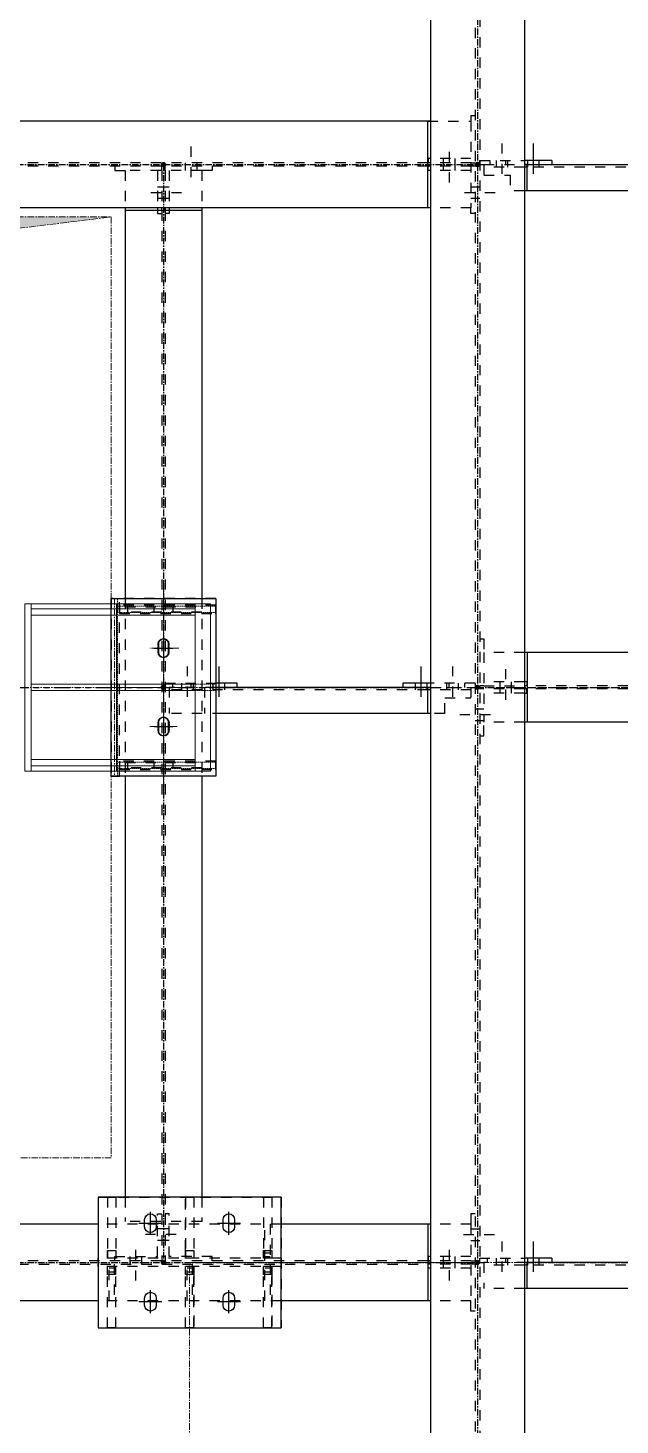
# Model space of a CAD drawing. Header units: inches. Extents: x 209270 to 234360, y -180214 to -150194.
# Drawn here: x 222753 to 223884, y -159675 to -157002 of the extents above; entities that cross this region are included whole.
import ezdxf

# ---------------------------------------------------------------- set-up
doc = ezdxf.new("R2010")
doc.units = ezdxf.units.IN
doc.header["$LTSCALE"] = 10
doc.header["$MEASUREMENT"] = 0
for name, pattern in [('CENTER', [2, 1.25, -0.25, 0.25, -0.25]), ('DXK_LINE_DOT2', [3.9198, 1.9599, -1.9599]), ('DXK_LINE_DOT5', [7.8785, 2.979, -0.9799, 0.9799, -0.9799, 0.9799, -0.9799]), ('HIDDEN', [0.375, 0.25, -0.125])]:
    doc.linetypes.add(name, pattern=pattern)
for name, color, linetype in [('_STR_0', 7, 'Continuous'), ('_STR_1', 7, 'Continuous'), ('_STR_2', 7, 'Continuous'), ('_STR_4', 7, 'Continuous')]:
    doc.layers.add(name, color=color, linetype=linetype)
for name, color, linetype, lineweight in [('CEN', 1, 'CENTER', 9), ('DIM', 42, 'Continuous', 13), ('HIDDEN', 3, 'HIDDEN', 9), ('MAIN OBJECT', 2, 'Continuous', 18), ('STR25', 30, 'Continuous', 5), ('STRUC-25HD', 3, 'HIDDEN', 5)]:
    doc.layers.add(name, color=color, linetype=linetype, lineweight=lineweight)

# ---------------------------------------------------------------- blocks, each defined once
blk = doc.blocks.new('A$C3120f6e4')
at = {"layer": 'CEN'}
for p, q in [((170, 94), (-170, 94)), ((0, -100), (0, 100)), ((-75, -26.2), (-75, 26)), ((75, -29.3), (75, 26.1)), ((-48.9, 0), (-101.1, 0)), ((101.1, 0), (48.9, 0))]:
    blk.add_line(p, q, dxfattribs=at)
at = {"layer": 'HIDDEN', "ltscale": 0.2, "elevation": 5435030.5}
for points in [[(-82, -11.1, -1), (-82, 10.9), (-68, 10.9, -1), (-68, -11.1)], [(68, 11.1, 1), (68, -10.9), (82, -10.9, 1), (82, 11.1)]]:
    blk.add_lwpolyline(points, format="xyb", close=True, dxfattribs=at)
at = {"layer": 'STR25', "ltscale": 0.2, "elevation": 5435030.5}
blk.add_lwpolyline([(-170, 100), (170, 100), (170, -100), (-170, -100)], close=True, dxfattribs=at)
at = {"layer": 'STRUC-25HD', "elevation": 5435030.5}
for points in [[(170, 88), (170, 100), (-170, 100), (-170, 88)], [(-143, -100), (-155, -100), (-155, 88), (-143, 88)], [(6, -100), (-6, -100), (-6, 88), (6, 88)], [(155, -100), (143, -100), (143, 88), (155, 88)]]:
    blk.add_lwpolyline(points, close=True, dxfattribs=at)
blk = doc.blocks.new('A$C1f4f58bd')
at = {"layer": 'CEN'}
blk.add_lwpolyline([(1100, 2200), (5000, 2200), (5000, -2700), (1100, -2700)], close=True, dxfattribs=at)
blk = doc.blocks.new('GridLine-116860372-116906 - 114867')
at = {"layer": '_STR_2', "color": 7, "linetype": 'DXK_LINE_DOT5'}
blk.add_line((211379.7, -158263.7), (228961.1, -158263.7), dxfattribs=at)
blk = doc.blocks.new('Bolt-116860372-115495 - 114867')
at = {"layer": '_STR_1', "color": 1, "linetype": 'DXK_LINE_DOT2'}
for p, q in [((223557.6, -157239.3), (223557.6, -157307.3)), ((223546.6, -157252.3), (223546.6, -157260.3)), ((223546.6, -157260.3), (223546.6, -157267)), ((223546.6, -157267), (223546.6, -157275)), ((223568.6, -157252.3), (223568.6, -157260.3)), ((223568.6, -157260.3), (223568.6, -157267)), ((223568.6, -157267), (223568.6, -157275))]:
    blk.add_line(p, q, dxfattribs=at)
blk = doc.blocks.new('Part-116860372-116402 - 114867')
at = {"layer": '_STR_1', "color": 6, "linetype": 'DXK_LINE_DOT2'}
for p, q in [((222938.7, -158109.7), (223008.7, -158109.7)), ((223008.7, -158119.7), (222938.7, -158119.7)), ((222993.7, -158109.7), (222993.7, -158119.7))]:
    blk.add_line(p, q, dxfattribs=at)
blk = doc.blocks.new('Part-116860372-114970 - 114867')
at = {"layer": '_STR_4', "linetype": 'Continuous'}
blk.add_hatch(color=4, dxfattribs=at).paths.add_polyline_path([(223611.9, -159367.7, -1), (223611.9, -159359.7, -1)])
at = {"layer": '_STR_1', "color": 6, "linetype": 'DXK_LINE_DOT2'}
for p, q in [((223236.9, -159290.5), (222886.9, -159290.5)), ((223599.6, -159290.5), (223521.9, -159290.5)), ((223599.6, -159290.5), (223599.6, -159436.9)), ((223516.9, -159360.5), (220421.9, -159360.5)), ((220421.9, -159366.8), (223516.9, -159366.8)), ((223599.6, -159360.5), (223521.9, -159360.5)), ((223599.6, -159366.8), (223521.9, -159366.8)), ((223236.9, -159436.9), (222886.9, -159436.9)), ((223599.6, -159436.9), (223516.9, -159436.9))]:
    blk.add_line(p, q, dxfattribs=at)
at = {"layer": '_STR_2', "color": 2, "linetype": 'Continuous'}
for p, q in [((222886.9, -159290.5), (220416.9, -159290.5)), ((223521.9, -159290.5), (223236.9, -159290.5)), ((223516.9, -159290.5), (223516.9, -159436.9)), ((223521.9, -159360.5), (223516.9, -159360.5)), ((223521.9, -159366.8), (223516.9, -159366.8)), ((222886.9, -159436.9), (220416.9, -159436.9)), ((223521.9, -159436.9), (223236.9, -159436.9))]:
    blk.add_line(p, q, dxfattribs=at)
at = {"layer": '_STR_4', "color": 4, "linetype": 'CENTER'}
blk.add_line((220311.9, -159363.7), (223611.9, -159363.7), dxfattribs=at)
at = {"layer": '_STR_4', "color": 4, "linetype": 'Continuous'}
blk.add_circle((223611.9, -159363.7), 4, dxfattribs=at)
blk = doc.blocks.new('Part-116860372-115044 - 114867')
at = {"layer": '_STR_4', "linetype": 'Continuous'}
for points in [[(223611.9, -159367.7, -1), (223611.9, -159359.7, -1)], [(224711.9, -159367.7, -1), (224711.9, -159359.7, -1)]]:
    blk.add_hatch(color=4, dxfattribs=at).paths.add_polyline_path(points)
at = {"layer": '_STR_1', "color": 6, "linetype": 'DXK_LINE_DOT2'}
for p, q in [((223624.2, -159363.7), (223624.2, -159413.7)), ((223706.9, -159363.7), (223624.2, -159363.7)), ((223701.9, -159368.7), (223624.2, -159368.7)), ((224640.3, -159368.7), (223706.9, -159368.7)), ((224640.3, -159363.7), (224701, -159363.7)), ((224701, -159368.7), (224645.3, -159368.7)), ((224701, -159363.7), (224701, -159413.7)), ((223701.9, -159413.7), (223624.2, -159413.7)), ((224701, -159413.7), (224645.3, -159413.7))]:
    blk.add_line(p, q, dxfattribs=at)
at = {"layer": '_STR_2', "color": 2, "linetype": 'Continuous'}
for p, q in [((223706.9, -159368.7), (223701.9, -159368.7)), ((224640.3, -159363.7), (223706.9, -159363.7)), ((223706.9, -159413.7), (223706.9, -159363.7)), ((224640.3, -159363.7), (224640.3, -159413.7)), ((224645.3, -159368.7), (224640.3, -159368.7)), ((224645.3, -159413.7), (223701.9, -159413.7))]:
    blk.add_line(p, q, dxfattribs=at)
at = {"layer": '_STR_4', "color": 4, "linetype": 'CENTER'}
for p, q in [((223611.9, -159363.7), (223624.2, -159363.7)), ((223706.9, -159363.7), (224640.3, -159363.7)), ((224701, -159363.7), (224711.9, -159363.7))]:
    blk.add_line(p, q, dxfattribs=at)
at = {"layer": '_STR_4', "color": 4, "linetype": 'Continuous'}
for centre in [(223611.9, -159363.7), (224711.9, -159363.7)]:
    blk.add_circle(centre, 4, dxfattribs=at)
blk = doc.blocks.new('Part-116860372-114966 - 114867')
at = {"layer": '_STR_4', "linetype": 'Continuous'}
blk.add_hatch(color=4, dxfattribs=at).paths.add_polyline_path([(223611.9, -157267.7, -1), (223611.9, -157259.7, -1)])
at = {"layer": '_STR_1', "color": 6, "linetype": 'DXK_LINE_DOT2'}
for p, q in [((223516.9, -157180.8), (223599.6, -157180.8)), ((223599.6, -157180.8), (223599.6, -157346.5)), ((223516.9, -157260.3), (220421.9, -157260.3)), ((223516.9, -157267), (220421.9, -157267)), ((223599.6, -157260.3), (223517.6, -157260.3)), ((223599.6, -157267), (223521.9, -157267)), ((223599.6, -157346.5), (223521.9, -157346.5))]:
    blk.add_line(p, q, dxfattribs=at)
at = {"layer": '_STR_2', "color": 2, "linetype": 'Continuous'}
for p, q in [((223521.9, -157180.8), (222181.9, -157180.8)), ((223516.9, -157346.5), (223516.9, -157180.8)), ((223521.9, -157260.3), (223516.9, -157260.3)), ((223521.9, -157267), (223516.9, -157267)), ((223521.9, -157346.5), (222181.9, -157346.5))]:
    blk.add_line(p, q, dxfattribs=at)
at = {"layer": '_STR_4', "color": 4, "linetype": 'CENTER'}
blk.add_line((220311.9, -157263.7), (223611.9, -157263.7), dxfattribs=at)
at = {"layer": '_STR_4', "color": 4, "linetype": 'Continuous'}
blk.add_circle((223611.9, -157263.7), 4, dxfattribs=at)
blk = doc.blocks.new('Part-116860372-114969 - 114867')
at = {"layer": '_STR_1', "color": 6, "linetype": 'DXK_LINE_DOT2'}
for p, q in [((223616.2, -155373.7), (223616.2, -159933.7)), ((223607.6, -156139.8), (223607.6, -159933.7))]:
    blk.add_line(p, q, dxfattribs=at)
at = {"layer": '_STR_2', "color": 2, "linetype": 'Continuous'}
for p, q in [((223521.9, -155368.7), (223521.9, -159938.7)), ((223701.9, -155368.7), (223701.9, -159938.7))]:
    blk.add_line(p, q, dxfattribs=at)
at = {"layer": '_STR_4', "color": 4, "linetype": 'CENTER'}
blk.add_line((223611.9, -155263.7), (223611.9, -160063.7), dxfattribs=at)
blk = doc.blocks.new('Part-116860372-114972 - 114867')
at = {"layer": '_STR_4', "linetype": 'Continuous'}
for points in [[(223011.9, -157267.7, -1), (223011.9, -157259.7, -1)], [(223011.9, -159367.7, -1), (223011.9, -159359.7, -1)]]:
    blk.add_hatch(color=4, dxfattribs=at).paths.add_polyline_path(points)
at = {"layer": '_STR_1', "color": 6, "linetype": 'DXK_LINE_DOT2'}
for p, q in [((222938.7, -157275), (222938.7, -157346.5)), ((223085.1, -157275), (222938.7, -157275)), ((223008.7, -157275), (223008.7, -157351.5)), ((223015, -157275), (223015, -157346.5)), ((223085.1, -157275), (223085.1, -157346.5)), ((223008.7, -157351.5), (223008.7, -159352.5)), ((223015, -157351.5), (223015, -159352.5)), ((222938.7, -158093.7), (222938.7, -158433.7)), ((223085.1, -158093.7), (223085.1, -158433.7)), ((222938.7, -159238.7), (222938.7, -159285.5)), ((223085.1, -159238.7), (223085.1, -159285.5)), ((223085.1, -159285.5), (222938.7, -159285.5)), ((223015, -159352.5), (223008.7, -159352.5))]:
    blk.add_line(p, q, dxfattribs=at)
at = {"layer": '_STR_2', "color": 2, "linetype": 'Continuous'}
for p, q in [((222938.7, -157346.5), (222938.7, -158093.7)), ((223008.7, -157351.5), (223008.7, -157346.5)), ((223015, -157346.5), (223015, -157351.5)), ((223085.1, -157346.5), (223085.1, -158093.7)), ((223085.1, -157351.5), (222938.7, -157351.5)), ((222938.7, -158433.7), (222938.7, -159238.7)), ((223085.1, -158433.7), (223085.1, -159238.7))]:
    blk.add_line(p, q, dxfattribs=at)
at = {"layer": '_STR_4', "color": 4, "linetype": 'CENTER'}
blk.add_line((223011.9, -157263.7), (223011.9, -159363.7), dxfattribs=at)
at = {"layer": '_STR_4', "color": 4, "linetype": 'Continuous'}
for centre in [(223011.9, -157263.7), (223011.9, -159363.7)]:
    blk.add_circle(centre, 4, dxfattribs=at)
blk = doc.blocks.new('Part-116860372-114973 - 114867')
at = {"layer": '_STR_4', "linetype": 'Continuous'}
for points in [[(223611.9, -158267.7, -1), (223611.9, -158259.7, -1)], [(225511.9, -158267.7, -1), (225511.9, -158259.7, -1)]]:
    blk.add_hatch(color=4, dxfattribs=at).paths.add_polyline_path(points)
at = {"layer": '_STR_1', "color": 6, "linetype": 'DXK_LINE_DOT2'}
for p, q in [((223624.2, -158197.1), (223624.2, -158330.3)), ((223701.9, -158197.1), (223624.2, -158197.1)), ((223624.2, -158260.8), (223701.9, -158260.8)), ((223701.9, -158266.5), (223624.2, -158266.5)), ((225232.5, -158260.8), (223706.9, -158260.8)), ((225232.5, -158266.5), (223706.9, -158266.5)), ((223701.9, -158330.3), (223624.2, -158330.3))]:
    blk.add_line(p, q, dxfattribs=at)
at = {"layer": '_STR_2', "color": 2, "linetype": 'Continuous'}
for p, q in [((225232.5, -158197.1), (223701.9, -158197.1)), ((223706.9, -158197.1), (223706.9, -158330.3)), ((225232.5, -158330.3), (225232.5, -158197.1)), ((223706.9, -158260.8), (223701.9, -158260.8)), ((223706.9, -158266.5), (223701.9, -158266.5)), ((225232.5, -158330.3), (223701.9, -158330.3))]:
    blk.add_line(p, q, dxfattribs=at)
at = {"layer": '_STR_4', "color": 4, "linetype": 'CENTER'}
blk.add_line((223611.9, -158263.7), (225511.9, -158263.7), dxfattribs=at)
at = {"layer": '_STR_4', "color": 4, "linetype": 'Continuous'}
for centre in [(223611.9, -158263.7), (225511.9, -158263.7)]:
    blk.add_circle(centre, 4, dxfattribs=at)
blk = doc.blocks.new('Bolt-116860372-115750 - 114867')
at = {"layer": '_STR_1', "color": 1, "linetype": 'DXK_LINE_DOT2'}
for p, q in [((223058, -158281.7), (223058, -158223.7)), ((223047, -158263.7), (223047, -158255.7)), ((223069, -158263.7), (223069, -158255.7)), ((223047, -158268.7), (223047, -158263.7)), ((223069, -158268.7), (223069, -158263.7))]:
    blk.add_line(p, q, dxfattribs=at)
at = {"layer": '_STR_2', "color": 1, "linetype": 'Continuous'}
for p, q in [((223118, -158281.7), (223118, -158223.7)), ((223107, -158263.7), (223107, -158255.7)), ((223129, -158263.7), (223129, -158255.7)), ((223107, -158268.7), (223107, -158263.7)), ((223129, -158268.7), (223129, -158263.7))]:
    blk.add_line(p, q, dxfattribs=at)
blk = doc.blocks.new('Bolt-116860372-115748 - 114867')
at = {"layer": '_STR_1', "color": 1, "linetype": 'DXK_LINE_DOT2'}
for p, q in [((223564.6, -158281.7), (223564.6, -158223.7)), ((223553.6, -158263.7), (223553.6, -158255.7)), ((223575.6, -158263.7), (223575.6, -158255.7)), ((223553.6, -158268.7), (223553.6, -158263.7)), ((223575.6, -158268.7), (223575.6, -158263.7))]:
    blk.add_line(p, q, dxfattribs=at)
at = {"layer": '_STR_2', "color": 1, "linetype": 'Continuous'}
for p, q in [((223504.6, -158281.7), (223504.6, -158223.7)), ((223493.6, -158263.7), (223493.6, -158255.7)), ((223515.6, -158263.7), (223515.6, -158255.7)), ((223493.6, -158268.7), (223493.6, -158263.7)), ((223515.6, -158268.7), (223515.6, -158263.7))]:
    blk.add_line(p, q, dxfattribs=at)
blk = doc.blocks.new('Part-116860372-115051 - 114867')
at = {"layer": '_STR_4', "linetype": 'Continuous'}
for points in [[(223011.9, -158267.7, -1), (223011.9, -158259.7, -1)], [(223611.9, -158267.7, -1), (223611.9, -158259.7, -1)]]:
    blk.add_hatch(color=4, dxfattribs=at).paths.add_polyline_path(points)
at = {"layer": '_STR_1', "color": 6, "linetype": 'DXK_LINE_DOT2'}
for p, q in [((223111.8, -158263.7), (223023, -158263.7)), ((223023, -158263.7), (223023, -158313.7)), ((223516.9, -158268.7), (223023, -158268.7)), ((223090.1, -158263.7), (223090.1, -158313.7)), ((223516.9, -158263.7), (223599.6, -158263.7)), ((223599.6, -158268.7), (223521.9, -158268.7)), ((223599.6, -158263.7), (223599.6, -158283.7)), ((223549.6, -158313.7), (223549.6, -158283.7)), ((223549.6, -158283.7), (223599.6, -158283.7)), ((223516.9, -158313.7), (223023, -158313.7)), ((223549.6, -158313.7), (223516.9, -158313.7))]:
    blk.add_line(p, q, dxfattribs=at)
at = {"layer": '_STR_2', "color": 2, "linetype": 'Continuous'}
for p, q in [((223516.9, -158263.7), (223111.8, -158263.7)), ((223516.9, -158313.7), (223516.9, -158263.7)), ((223521.9, -158268.7), (223516.9, -158268.7)), ((223521.9, -158313.7), (223111.8, -158313.7))]:
    blk.add_line(p, q, dxfattribs=at)
at = {"layer": '_STR_4', "color": 4, "linetype": 'CENTER'}
for p, q in [((223011.9, -158263.7), (223023, -158263.7)), ((223111.8, -158263.7), (223516.9, -158263.7)), ((223599.6, -158263.7), (223611.9, -158263.7))]:
    blk.add_line(p, q, dxfattribs=at)
at = {"layer": '_STR_4', "color": 4, "linetype": 'Continuous'}
for centre in [(223011.9, -158263.7), (223611.9, -158263.7)]:
    blk.add_circle(centre, 4, dxfattribs=at)
blk = doc.blocks.new('Bolt-116860372-116378 - 114867')
at = {"layer": '_STR_2', "color": 1, "linetype": 'Continuous'}
for p, q in [((223003.5, -158176.2), (223005.5, -158173.3)), ((223005.5, -158173.3), (223008.4, -158171.4)), ((223008.4, -158171.4), (223011.9, -158170.7)), ((223011.9, -158170.7), (223011.9, -158170.7)), ((223011.9, -158170.7), (223015.3, -158171.4)), ((223011.9, -158170.7), (223011.9, -158206.7)), ((223015.3, -158171.4), (223018.2, -158173.3)), ((223018.2, -158173.3), (223020.2, -158176.2)), ((222993.9, -158188.7), (223029.9, -158188.7)), ((223002.9, -158179.7), (223003.5, -158176.2)), ((223002.9, -158197.7), (223002.9, -158179.7)), ((223003.5, -158201.1), (223002.9, -158197.7)), ((223005.5, -158204), (223003.5, -158201.1)), ((223020.2, -158201.1), (223018.2, -158204)), ((223020.2, -158176.2), (223020.9, -158179.7)), ((223020.9, -158197.7), (223020.2, -158201.1)), ((223020.9, -158179.7), (223020.9, -158197.7)), ((223008.4, -158206), (223005.5, -158204)), ((223011.9, -158206.7), (223008.4, -158206)), ((223015.3, -158206), (223011.9, -158206.7)), ((223011.9, -158206.7), (223011.9, -158206.7)), ((223018.2, -158204), (223015.3, -158206)), ((223002.8, -158329.7), (223003.5, -158326.2)), ((223002.8, -158347.7), (223002.8, -158329.7)), ((223003.5, -158326.2), (223005.5, -158323.3)), ((223005.5, -158323.3), (223008.4, -158321.4)), ((223008.4, -158321.4), (223011.8, -158320.7)), ((223011.8, -158320.7), (223011.8, -158320.7)), ((223011.8, -158320.7), (223015.3, -158321.4)), ((223011.8, -158320.7), (223011.8, -158356.7)), ((223015.3, -158321.4), (223018.2, -158323.3)), ((223018.2, -158323.3), (223020.2, -158326.2)), ((223020.2, -158326.2), (223020.8, -158329.7)), ((223020.8, -158329.7), (223020.8, -158347.7)), ((222993.8, -158338.7), (223029.8, -158338.7)), ((223003.5, -158351.1), (223002.8, -158347.7)), ((223005.5, -158354), (223003.5, -158351.1)), ((223008.4, -158356), (223005.5, -158354)), ((223011.8, -158356.7), (223008.4, -158356)), ((223015.3, -158356), (223011.8, -158356.7)), ((223011.8, -158356.7), (223011.8, -158356.7)), ((223018.2, -158354), (223015.3, -158356)), ((223020.2, -158351.1), (223018.2, -158354)), ((223020.8, -158347.7), (223020.2, -158351.1))]:
    blk.add_line(p, q, dxfattribs=at)
blk = doc.blocks.new('Part-116860372-115053 - 114867')
at = {"layer": '_STR_4', "linetype": 'Continuous'}
for points in [[(223611.9, -157267.7, -1), (223611.9, -157259.7, -1)], [(224711.9, -157267.7, -1), (224711.9, -157259.7, -1)]]:
    blk.add_hatch(color=4, dxfattribs=at).paths.add_polyline_path(points)
at = {"layer": '_STR_1', "color": 6, "linetype": 'DXK_LINE_DOT2'}
for p, q in [((223624.2, -157263.7), (223624.2, -157283.7)), ((223624.2, -157263.7), (223706.9, -157263.7)), ((224701, -157263.7), (224640.3, -157263.7)), ((224701, -157263.7), (224701, -157313.7)), ((223701.9, -157268.7), (223624.2, -157268.7)), ((223624.2, -157283.7), (223674.2, -157283.7)), ((223674.2, -157283.7), (223674.2, -157313.7)), ((224640.3, -157268.7), (223706.9, -157268.7)), ((224701, -157268.7), (224645.3, -157268.7)), ((223701.9, -157313.7), (223674.2, -157313.7)), ((224701, -157313.7), (224645.3, -157313.7))]:
    blk.add_line(p, q, dxfattribs=at)
at = {"layer": '_STR_2', "color": 2, "linetype": 'Continuous'}
for p, q in [((223706.9, -157313.7), (223706.9, -157263.7)), ((223706.9, -157263.7), (224640.3, -157263.7)), ((224640.3, -157263.7), (224640.3, -157313.7)), ((223706.9, -157268.7), (223701.9, -157268.7)), ((224645.3, -157268.7), (224640.3, -157268.7)), ((224645.3, -157313.7), (223701.9, -157313.7))]:
    blk.add_line(p, q, dxfattribs=at)
at = {"layer": '_STR_4', "color": 4, "linetype": 'CENTER'}
for p, q in [((223611.9, -157263.7), (223624.2, -157263.7)), ((223706.9, -157263.7), (224640.3, -157263.7)), ((224701, -157263.7), (224711.9, -157263.7))]:
    blk.add_line(p, q, dxfattribs=at)
at = {"layer": '_STR_4', "color": 4, "linetype": 'Continuous'}
for centre in [(223611.9, -157263.7), (224711.9, -157263.7)]:
    blk.add_circle(centre, 4, dxfattribs=at)
blk = doc.blocks.new('Part-116860372-116450 - 114867')
at = {"layer": '_STR_1', "color": 6, "linetype": 'DXK_LINE_DOT2'}
for p, q in [((223205.9, -159360.5), (223205.9, -159290.5)), ((223215.9, -159290.5), (223215.9, -159360.5)), ((223205.9, -159345.5), (223215.9, -159345.5)), ((223215.9, -159352.9), (223205.9, -159352.9))]:
    blk.add_line(p, q, dxfattribs=at)
blk = doc.blocks.new('Bolt-116860372-115746 - 114867')
at = {"layer": '_STR_1', "color": 1, "linetype": 'DXK_LINE_DOT2'}
for p, q in [((223659.1, -157281.7), (223659.1, -157223.7)), ((223648.1, -157263.7), (223648.1, -157255.7)), ((223648.1, -157268.7), (223648.1, -157263.7)), ((223670.1, -157263.7), (223670.1, -157255.7)), ((223670.1, -157268.7), (223670.1, -157263.7))]:
    blk.add_line(p, q, dxfattribs=at)
at = {"layer": '_STR_2', "color": 1, "linetype": 'Continuous'}
for p, q in [((223719.1, -157281.7), (223719.1, -157223.7)), ((223708.1, -157263.7), (223708.1, -157255.7)), ((223708.1, -157268.7), (223708.1, -157263.7)), ((223730.1, -157263.7), (223730.1, -157255.7)), ((223730.1, -157268.7), (223730.1, -157263.7))]:
    blk.add_line(p, q, dxfattribs=at)
blk = doc.blocks.new('Part-116860372-116442 - 114867')
at = {"layer": '_STR_2', "color": 2, "linetype": 'Continuous'}
for p, q in [((222886.9, -159238.7), (222886.9, -159488.7)), ((223236.9, -159238.7), (222886.9, -159238.7)), ((223236.9, -159488.7), (223236.9, -159238.7)), ((222886.9, -159488.7), (223236.9, -159488.7))]:
    blk.add_line(p, q, dxfattribs=at)
blk = doc.blocks.new('Bolt-116860372-115772 - 114867')
at = {"layer": '_STR_1', "color": 1, "linetype": 'DXK_LINE_DOT2'}
for p, q in [((223659.1, -159381.7), (223659.1, -159323.7)), ((223648.1, -159363.7), (223648.1, -159355.7)), ((223648.1, -159368.7), (223648.1, -159363.7)), ((223670.1, -159363.7), (223670.1, -159355.7)), ((223670.1, -159368.7), (223670.1, -159363.7))]:
    blk.add_line(p, q, dxfattribs=at)
at = {"layer": '_STR_2', "color": 1, "linetype": 'Continuous'}
for p, q in [((223719.1, -159381.7), (223719.1, -159323.7)), ((223708.1, -159363.7), (223708.1, -159355.7)), ((223708.1, -159368.7), (223708.1, -159363.7)), ((223730.1, -159363.7), (223730.1, -159355.7)), ((223730.1, -159368.7), (223730.1, -159363.7))]:
    blk.add_line(p, q, dxfattribs=at)
blk = doc.blocks.new('Part-116860372-115512 - 114867')
at = {"layer": '_STR_1', "color": 6, "linetype": 'DXK_LINE_DOT2'}
for p, q in [((223023, -159270.5), (223015, -159270.5)), ((223023, -159352.5), (223023, -159270.5)), ((223015, -159352.5), (223015, -159360.5)), ((223105, -159352.5), (223023, -159352.5)), ((223105, -159360.5), (223105, -159352.5))]:
    blk.add_line(p, q, dxfattribs=at)
blk = doc.blocks.new('Bolt-116860372-115458 - 114867')
at = {"layer": '_STR_1', "color": 1, "linetype": 'DXK_LINE_DOT2'}
for p, q in [((223666.2, -158287.5), (223666.2, -158219.5)), ((223655.2, -158260.8), (223655.2, -158252.8)), ((223677.2, -158260.8), (223677.2, -158252.8)), ((223655.2, -158266.5), (223655.2, -158260.8)), ((223655.2, -158274.5), (223655.2, -158266.5)), ((223677.2, -158266.5), (223677.2, -158260.8)), ((223677.2, -158274.5), (223677.2, -158266.5))]:
    blk.add_line(p, q, dxfattribs=at)
blk = doc.blocks.new('Part-116860372-115456 - 114867')
at = {"layer": '_STR_1', "color": 6, "linetype": 'DXK_LINE_DOT2'}
for p, q in [((223616.2, -158170.8), (223624.2, -158170.8)), ((223624.2, -158170.8), (223624.2, -158197.1)), ((223701.9, -158252.8), (223624.2, -158252.8)), ((223624.2, -158260.8), (223616.2, -158260.8)), ((223706.2, -158260.8), (223701.9, -158260.8))]:
    blk.add_line(p, q, dxfattribs=at)
at = {"layer": '_STR_2', "color": 2, "linetype": 'Continuous'}
for q in [(223701.9, -158252.8), (223706.2, -158260.8)]:
    blk.add_line((223706.2, -158252.8), q, dxfattribs=at)
blk = doc.blocks.new('Bolt-116860372-115500 - 114867')
at = {"layer": '_STR_1', "color": 1, "linetype": 'DXK_LINE_DOT2'}
for p, q in [((223587, -157317), (223650, -157317)), ((223599.6, -157306), (223607.6, -157306)), ((223607.6, -157306), (223616.2, -157306)), ((223599.6, -157328), (223607.6, -157328)), ((223607.6, -157328), (223616.2, -157328))]:
    blk.add_line(p, q, dxfattribs=at)
blk = doc.blocks.new('Part-116860372-115494 - 114867')
at = {"layer": '_STR_1', "color": 6, "linetype": 'DXK_LINE_DOT2'}
for p, q in [((223607.6, -157170.3), (223599.6, -157170.3)), ((223599.6, -157170.3), (223599.6, -157180.8)), ((223599.6, -157252.3), (223521.9, -157252.3)), ((223599.6, -157260.3), (223607.6, -157260.3))]:
    blk.add_line(p, q, dxfattribs=at)
at = {"layer": '_STR_2', "color": 2, "linetype": 'Continuous'}
for p, q in [((223517.6, -157252.3), (223517.6, -157260.3)), ((223521.9, -157252.3), (223517.6, -157252.3))]:
    blk.add_line(p, q, dxfattribs=at)
blk = doc.blocks.new('Part-116860372-115508 - 114867')
at = {"layer": '_STR_1', "color": 6, "linetype": 'DXK_LINE_DOT2'}
for p, q in [((222918.7, -157267), (222918.7, -157275)), ((223008.7, -157275), (223008.7, -157267)), ((222918.7, -157275), (222938.7, -157275)), ((223000.7, -157275), (223000.7, -157346.5)), ((223000.7, -157351.5), (223000.7, -157357)), ((223000.7, -157357), (223008.7, -157357))]:
    blk.add_line(p, q, dxfattribs=at)
at = {"layer": '_STR_2', "color": 2, "linetype": 'Continuous'}
blk.add_line((223000.7, -157346.5), (223000.7, -157351.5), dxfattribs=at)
blk = doc.blocks.new('Part-116860372-115749 - 114867')
at = {"layer": '_STR_1', "color": 6, "linetype": 'DXK_LINE_DOT2'}
for p, q in [((223015, -158255.7), (223111.8, -158255.7)), ((223030, -158263.7), (223030, -158255.7)), ((223065, -158263.7), (223065, -158255.7)), ((223153, -158263.7), (223153, -158255.7))]:
    blk.add_line(p, q, dxfattribs=at)
at = {"layer": '_STR_2', "color": 2, "linetype": 'Continuous'}
for p, q in [((223153, -158255.7), (223111.8, -158255.7)), ((223153, -158263.7), (223153, -158255.7))]:
    blk.add_line(p, q, dxfattribs=at)
blk = doc.blocks.new('Part-116860372-115457 - 114867')
at = {"layer": '_STR_1', "color": 6, "linetype": 'DXK_LINE_DOT2'}
for p, q in [((223624.2, -158266.5), (223616.2, -158266.5)), ((223701.9, -158274.5), (223624.2, -158274.5)), ((223706.2, -158266.5), (223701.9, -158266.5)), ((223624.2, -158356.5), (223624.2, -158330.3)), ((223616.2, -158356.5), (223624.2, -158356.5))]:
    blk.add_line(p, q, dxfattribs=at)
at = {"layer": '_STR_2', "color": 2, "linetype": 'Continuous'}
for p, q in [((223701.9, -158274.5), (223706.2, -158274.5)), ((223706.2, -158274.5), (223706.2, -158266.5))]:
    blk.add_line(p, q, dxfattribs=at)
blk = doc.blocks.new('Bolt-116860372-115461 - 114867')
at = {"layer": '_STR_1', "color": 1, "linetype": 'DXK_LINE_DOT2'}
for p, q in [((223616.2, -158305.5), (223607.6, -158305.5)), ((223624.2, -158305.5), (223616.2, -158305.5)), ((223636.8, -158316.5), (223573.8, -158316.5)), ((223616.2, -158327.5), (223607.6, -158327.5)), ((223624.2, -158327.5), (223616.2, -158327.5))]:
    blk.add_line(p, q, dxfattribs=at)
blk = doc.blocks.new('Part-116860372-115493 - 114867')
at = {"layer": '_STR_1', "color": 6, "linetype": 'DXK_LINE_DOT2'}
for p, q in [((223521.9, -157267), (223517.6, -157267)), ((223607.6, -157267), (223599.6, -157267)), ((223599.6, -157275), (223521.9, -157275)), ((223599.6, -157357), (223599.6, -157346.5)), ((223607.6, -157357), (223599.6, -157357))]:
    blk.add_line(p, q, dxfattribs=at)
at = {"layer": '_STR_2', "color": 2, "linetype": 'Continuous'}
for p, q in [((223517.6, -157275), (223517.6, -157267)), ((223521.9, -157275), (223517.6, -157275))]:
    blk.add_line(p, q, dxfattribs=at)
blk = doc.blocks.new('Part-116860372-115507 - 114867')
at = {"layer": '_STR_1', "color": 6, "linetype": 'DXK_LINE_DOT2'}
for p, q in [((223015, -157275), (223015, -157267)), ((223105, -157267), (223105, -157275)), ((223023, -157275), (223023, -157346.5)), ((223105, -157275), (223085.1, -157275)), ((223015, -157351.5), (223015, -157346.5)), ((223023, -157357), (223015, -157357)), ((223023, -157351.5), (223023, -157357))]:
    blk.add_line(p, q, dxfattribs=at)
at = {"layer": '_STR_2', "color": 2, "linetype": 'Continuous'}
blk.add_line((223023, -157346.5), (223023, -157351.5), dxfattribs=at)
blk = doc.blocks.new('Bolt-116860372-115509 - 114867')
at = {"layer": '_STR_1', "color": 1, "linetype": 'DXK_LINE_DOT2'}
for p, q in [((222987.7, -157317), (223055.7, -157317)), ((223000.7, -157306), (223008.7, -157306)), ((223008.7, -157306), (223015, -157306)), ((223015, -157306), (223023, -157306)), ((223000.7, -157328), (223008.7, -157328)), ((223008.7, -157328), (223015, -157328)), ((223015, -157328), (223023, -157328))]:
    blk.add_line(p, q, dxfattribs=at)
blk = doc.blocks.new('Part-116860372-115511 - 114867')
at = {"layer": '_STR_1', "color": 6, "linetype": 'DXK_LINE_DOT2'}
for p, q in [((223000.7, -159352.5), (223000.7, -159270.5)), ((223000.7, -159270.5), (223008.7, -159270.5)), ((222918.7, -159360.5), (222918.7, -159352.5)), ((222918.7, -159352.5), (223000.7, -159352.5)), ((223008.7, -159352.5), (223008.7, -159360.5))]:
    blk.add_line(p, q, dxfattribs=at)
blk = doc.blocks.new('Bolt-116860372-115513 - 114867')
at = {"layer": '_STR_1', "color": 1, "linetype": 'DXK_LINE_DOT2'}
for p, q in [((223036, -159310.5), (222968, -159310.5)), ((223008.7, -159299.5), (223000.7, -159299.5)), ((223008.7, -159321.5), (223000.7, -159321.5)), ((223015, -159299.5), (223008.7, -159299.5)), ((223015, -159321.5), (223008.7, -159321.5)), ((223023, -159299.5), (223015, -159299.5)), ((223023, -159321.5), (223015, -159321.5))]:
    blk.add_line(p, q, dxfattribs=at)
blk = doc.blocks.new('Part-116860372-115523 - 114867')
at = {"layer": '_STR_1', "color": 6, "linetype": 'DXK_LINE_DOT2'}
for p, q in [((223521.9, -159366.8), (223517.6, -159366.8)), ((223599.6, -159374.8), (223521.9, -159374.8)), ((223607.6, -159366.8), (223599.6, -159366.8)), ((223599.6, -159456.8), (223599.6, -159436.9)), ((223607.6, -159456.8), (223599.6, -159456.8))]:
    blk.add_line(p, q, dxfattribs=at)
at = {"layer": '_STR_2', "color": 2, "linetype": 'Continuous'}
for p, q in [((223517.6, -159374.8), (223517.6, -159366.8)), ((223521.9, -159374.8), (223517.6, -159374.8))]:
    blk.add_line(p, q, dxfattribs=at)
blk = doc.blocks.new('Part-116860372-115524 - 114867')
at = {"layer": '_STR_1', "color": 6, "linetype": 'DXK_LINE_DOT2'}
for p, q in [((223607.6, -159270.5), (223599.6, -159270.5)), ((223599.6, -159270.5), (223599.6, -159290.5)), ((223517.6, -159360.5), (223521.9, -159360.5)), ((223599.6, -159352.5), (223521.9, -159352.5)), ((223599.6, -159360.5), (223607.6, -159360.5))]:
    blk.add_line(p, q, dxfattribs=at)
at = {"layer": '_STR_2', "color": 2, "linetype": 'Continuous'}
for p, q in [((223517.6, -159352.5), (223517.6, -159360.5)), ((223521.9, -159352.5), (223517.6, -159352.5))]:
    blk.add_line(p, q, dxfattribs=at)
blk = doc.blocks.new('Bolt-116860372-115525 - 114867')
at = {"layer": '_STR_1', "color": 1, "linetype": 'DXK_LINE_DOT2'}
for p, q in [((223557.6, -159339.5), (223557.6, -159407.5)), ((223546.6, -159352.5), (223546.6, -159360.5)), ((223546.6, -159360.5), (223546.6, -159366.8)), ((223546.6, -159366.8), (223546.6, -159374.8)), ((223568.6, -159352.5), (223568.6, -159360.5)), ((223568.6, -159360.5), (223568.6, -159366.8)), ((223568.6, -159366.8), (223568.6, -159374.8))]:
    blk.add_line(p, q, dxfattribs=at)
blk = doc.blocks.new('Bolt-116860372-115527 - 114867')
at = {"layer": '_STR_1', "color": 1, "linetype": 'DXK_LINE_DOT2'}
for p, q in [((223065, -157288), (223065, -157225)), ((223054, -157267), (223054, -157260.3)), ((223054, -157275), (223054, -157267)), ((223076, -157267), (223076, -157260.3)), ((223076, -157275), (223076, -157267))]:
    blk.add_line(p, q, dxfattribs=at)
blk = doc.blocks.new('Bolt-116860372-115529 - 114867')
at = {"layer": '_STR_1', "color": 1, "linetype": 'DXK_LINE_DOT2'}
for p, q in [((222958.7, -159339.7), (222958.7, -159402.7)), ((222947.7, -159352.5), (222947.7, -159360.5)), ((222947.7, -159360.5), (222947.7, -159366.8)), ((222969.7, -159352.5), (222969.7, -159360.5)), ((222969.7, -159360.5), (222969.7, -159366.8))]:
    blk.add_line(p, q, dxfattribs=at)
blk = doc.blocks.new('Bolt-116860372-115530 - 114867')
at = {"layer": '_STR_1', "color": 1, "linetype": 'DXK_LINE_DOT2'}
for p, q in [((223585.6, -159310.5), (223648.6, -159310.5)), ((223599.6, -159299.5), (223607.6, -159299.5)), ((223599.6, -159321.5), (223607.6, -159321.5)), ((223607.6, -159299.5), (223616.2, -159299.5)), ((223607.6, -159321.5), (223616.2, -159321.5))]:
    blk.add_line(p, q, dxfattribs=at)
blk = doc.blocks.new('Part-116860372-115747 - 114867')
at = {"layer": '_STR_1', "color": 6, "linetype": 'DXK_LINE_DOT2'}
for p, q in [((223607.6, -158255.7), (223521.9, -158255.7)), ((223557.6, -158263.7), (223557.6, -158255.7)), ((223587.6, -158263.7), (223587.6, -158255.7))]:
    blk.add_line(p, q, dxfattribs=at)
at = {"layer": '_STR_2', "color": 2, "linetype": 'Continuous'}
for p, q in [((223521.9, -158255.7), (223469.6, -158255.7)), ((223469.6, -158255.7), (223469.6, -158263.7)), ((223521.9, -158263.7), (223516.9, -158263.7))]:
    blk.add_line(p, q, dxfattribs=at)
blk = doc.blocks.new('Part-116860372-116375 - 114867')
at = {"layer": '_STR_1', "color": 6, "linetype": 'DXK_LINE_DOT2'}
for p, q in [((223111.8, -158404.7), (222927.9, -158404.7)), ((222927.9, -158404.7), (222927.9, -158420.7)), ((222942.9, -158404.7), (222942.9, -158420.7)), ((223111.8, -158420.7), (223111.8, -158404.7)), ((222927.9, -158420.7), (223111.8, -158420.7))]:
    blk.add_line(p, q, dxfattribs=at)
blk = doc.blocks.new('Part-116860372-116377 - 114867')
at = {"layer": '_STR_1', "color": 6, "linetype": 'DXK_LINE_DOT2'}
for p, q in [((223111.9, -158106.7), (222927.9, -158106.7)), ((222927.9, -158106.7), (222927.9, -158122.7)), ((222942.9, -158106.7), (222942.9, -158122.7)), ((223111.9, -158122.7), (223111.9, -158106.7)), ((222927.9, -158122.7), (223111.9, -158122.7))]:
    blk.add_line(p, q, dxfattribs=at)
blk = doc.blocks.new('Bolt-116860372-116449 - 114867')
at = {"layer": '_STR_2', "color": 1, "linetype": 'Continuous'}
for p, q in [((222982.7, -159271.5), (222986.9, -159270.7)), ((222986.9, -159310.7), (222986.9, -159266.7)), ((222986.9, -159270.7), (222986.9, -159270.7)), ((222986.9, -159270.7), (222991.1, -159271.5)), ((223132.7, -159271.6), (223136.9, -159270.7)), ((223136.9, -159310.7), (223136.9, -159266.7)), ((223136.9, -159270.7), (223136.9, -159270.7)), ((223136.9, -159270.7), (223141.1, -159271.6)), ((222964.9, -159288.7), (223008.9, -159288.7)), ((222975.9, -159281.7), (222976.7, -159277.5)), ((222975.9, -159295.7), (222975.9, -159281.7)), ((222976.7, -159299.9), (222975.9, -159295.7)), ((222976.7, -159277.5), (222979.1, -159273.9)), ((222979.1, -159273.9), (222982.7, -159271.5)), ((222991.1, -159271.5), (222994.6, -159273.9)), ((222994.6, -159273.9), (222997, -159277.5)), ((222997, -159277.5), (222997.9, -159281.7)), ((222997.9, -159295.7), (222997, -159299.9)), ((222997.9, -159281.7), (222997.9, -159295.7)), ((223114.9, -159288.7), (223158.9, -159288.7)), ((223125.9, -159281.7), (223126.7, -159277.5)), ((223125.9, -159295.7), (223125.9, -159281.7)), ((223126.7, -159299.9), (223125.9, -159295.7)), ((223126.7, -159277.5), (223129.1, -159273.9)), ((223129.1, -159273.9), (223132.7, -159271.6)), ((223141.1, -159271.6), (223144.6, -159273.9)), ((223144.6, -159273.9), (223147, -159277.5)), ((223147, -159277.5), (223147.9, -159281.7)), ((223147.9, -159295.7), (223147, -159299.9)), ((223147.9, -159281.7), (223147.9, -159295.7)), ((222979.1, -159303.5), (222976.7, -159299.9)), ((222982.7, -159305.9), (222979.1, -159303.5)), ((222986.9, -159306.7), (222982.7, -159305.9)), ((222991.1, -159305.9), (222986.9, -159306.7)), ((222986.9, -159306.7), (222986.9, -159306.7)), ((222994.6, -159303.5), (222991.1, -159305.9)), ((222997, -159299.9), (222994.6, -159303.5)), ((223129.1, -159303.5), (223126.7, -159299.9)), ((223132.7, -159305.9), (223129.1, -159303.5)), ((223136.9, -159306.7), (223132.7, -159305.9)), ((223141.1, -159305.9), (223136.9, -159306.7)), ((223136.9, -159306.7), (223136.9, -159306.7)), ((223144.6, -159303.5), (223141.1, -159305.9)), ((223147, -159299.9), (223144.6, -159303.5)), ((222975.9, -159431.7), (222976.7, -159427.5)), ((222976.7, -159427.5), (222979.1, -159423.9)), ((222979.1, -159423.9), (222982.6, -159421.5)), ((222982.6, -159421.5), (222986.9, -159420.7)), ((222986.9, -159460.7), (222986.9, -159416.7)), ((222986.9, -159420.7), (222986.9, -159420.7)), ((222986.9, -159420.7), (222991.1, -159421.5)), ((222991.1, -159421.5), (222994.6, -159423.9)), ((222994.6, -159423.9), (222997, -159427.5)), ((222997, -159427.5), (222997.9, -159431.7)), ((223125.9, -159431.7), (223126.7, -159427.5)), ((223126.7, -159427.5), (223129.1, -159423.9)), ((223129.1, -159423.9), (223132.6, -159421.6)), ((223132.6, -159421.6), (223136.9, -159420.7)), ((223136.9, -159460.7), (223136.9, -159416.7)), ((223136.9, -159420.7), (223136.9, -159420.7)), ((223136.9, -159420.7), (223141.1, -159421.6)), ((223141.1, -159421.6), (223144.6, -159423.9)), ((223144.6, -159423.9), (223147, -159427.5)), ((223147, -159427.5), (223147.9, -159431.7)), ((222964.9, -159438.7), (223008.9, -159438.7)), ((222975.9, -159445.7), (222975.9, -159431.7)), ((222976.7, -159449.9), (222975.9, -159445.7)), ((222979.1, -159453.5), (222976.7, -159449.9)), ((222982.6, -159455.9), (222979.1, -159453.5)), ((222986.9, -159456.7), (222982.6, -159455.9)), ((222991.1, -159455.9), (222986.9, -159456.7)), ((222986.9, -159456.7), (222986.9, -159456.7)), ((222994.6, -159453.5), (222991.1, -159455.9)), ((222997, -159449.9), (222994.6, -159453.5)), ((222997.9, -159445.7), (222997, -159449.9)), ((222997.9, -159431.7), (222997.9, -159445.7)), ((223114.9, -159438.7), (223158.9, -159438.7)), ((223125.9, -159445.7), (223125.9, -159431.7)), ((223126.7, -159449.9), (223125.9, -159445.7)), ((223129.1, -159453.5), (223126.7, -159449.9)), ((223132.6, -159455.9), (223129.1, -159453.5)), ((223136.9, -159456.7), (223132.6, -159455.9)), ((223141.1, -159455.9), (223136.9, -159456.7)), ((223136.9, -159456.7), (223136.9, -159456.7)), ((223144.6, -159453.5), (223141.1, -159455.9)), ((223147, -159449.9), (223144.6, -159453.5)), ((223147.9, -159445.7), (223147, -159449.9)), ((223147.9, -159431.7), (223147.9, -159445.7))]:
    blk.add_line(p, q, dxfattribs=at)
blk = doc.blocks.new('Part-116860372-116447 - 114867')
at = {"layer": '_STR_1', "color": 6, "linetype": 'DXK_LINE_DOT2'}
for p, q in [((222904.9, -159386.7), (222905, -159371.7)), ((222921, -159371.7), (222905, -159371.7)), ((222905, -159386.7), (222905, -159371.7)), ((222920.9, -159386.7), (222921, -159371.7)), ((222921, -159386.7), (222921, -159371.7)), ((222921, -159371.7), (222921, -159371.7)), ((222921, -159386.7), (222904.9, -159386.7)), ((222904.9, -159488.7), (222904.9, -159386.7)), ((222905, -159488.7), (222905, -159386.7)), ((222920.9, -159488.7), (222920.9, -159386.7)), ((222921, -159488.7), (222921, -159386.7)), ((222920.9, -159488.7), (222921, -159488.7))]:
    blk.add_line(p, q, dxfattribs=at)
at = {"layer": '_STR_2', "color": 2, "linetype": 'Continuous'}
for p, q in [((222921, -159488.7), (222904.9, -159488.7)), ((222904.9, -159488.7), (222904.9, -159488.7)), ((222905, -159488.7), (222905, -159488.7)), ((222921, -159488.7), (222921, -159488.7))]:
    blk.add_line(p, q, dxfattribs=at)
blk = doc.blocks.new('Part-116860372-116441 - 114867')
at = {"layer": '_STR_1', "color": 6, "linetype": 'DXK_LINE_DOT2'}
for p, q in [((223202.9, -159238.7), (223202.9, -159340.7)), ((223203, -159238.7), (223203, -159340.7)), ((223203, -159238.7), (223218.9, -159238.7)), ((223218.9, -159238.7), (223218.9, -159340.7)), ((223219, -159238.7), (223219, -159340.7)), ((223202.9, -159340.7), (223203, -159355.7)), ((223202.9, -159340.7), (223219, -159340.7)), ((223203, -159355.7), (223203, -159340.7)), ((223218.9, -159340.7), (223219, -159355.7)), ((223219, -159340.7), (223219, -159355.7)), ((223203, -159355.7), (223203, -159355.7)), ((223219, -159355.7), (223203, -159355.7))]:
    blk.add_line(p, q, dxfattribs=at)
at = {"layer": '_STR_2', "color": 2, "linetype": 'Continuous'}
for p, q in [((223203, -159238.7), (223202.9, -159238.7)), ((223202.9, -159238.7), (223202.9, -159238.7)), ((223202.9, -159238.7), (223203, -159238.7)), ((223203, -159238.7), (223203, -159238.7)), ((223203, -159238.7), (223219, -159238.7)), ((223219, -159238.7), (223219, -159238.7))]:
    blk.add_line(p, q, dxfattribs=at)
blk = doc.blocks.new('Part-116860372-115745 - 114867')
at = {"layer": '_STR_1', "color": 6, "linetype": 'DXK_LINE_DOT2'}
for p, q in [((223616.2, -157263.7), (223616.2, -157255.7)), ((223616.2, -157255.7), (223701.9, -157255.7)), ((223636.2, -157263.7), (223636.2, -157255.7)), ((223666.2, -157263.7), (223666.2, -157255.7))]:
    blk.add_line(p, q, dxfattribs=at)
at = {"layer": '_STR_2', "color": 2, "linetype": 'Continuous'}
for p, q in [((223754.1, -157255.7), (223701.9, -157255.7)), ((223706.9, -157263.7), (223701.9, -157263.7)), ((223754.1, -157255.7), (223754.1, -157263.7))]:
    blk.add_line(p, q, dxfattribs=at)
blk = doc.blocks.new('Part-116860372-115769 - 114867')
at = {"layer": '_STR_1', "color": 6, "linetype": 'DXK_LINE_DOT2'}
for p, q in [((223616.2, -159363.7), (223616.2, -159355.7)), ((223616.2, -159355.7), (223701.9, -159355.7)), ((223631.2, -159363.7), (223631.2, -159355.7)), ((223666.2, -159363.7), (223666.2, -159355.7))]:
    blk.add_line(p, q, dxfattribs=at)
at = {"layer": '_STR_2', "color": 2, "linetype": 'Continuous'}
for p, q in [((223754.1, -159355.7), (223701.9, -159355.7)), ((223706.9, -159363.7), (223701.9, -159363.7)), ((223754.1, -159355.7), (223754.1, -159363.7))]:
    blk.add_line(p, q, dxfattribs=at)
blk = doc.blocks.new('Part-116860372-116404 - 114867')
at = {"layer": '_STR_1', "color": 6, "linetype": 'DXK_LINE_DOT2'}
for p, q in [((222938.7, -158407.7), (223008.7, -158407.7)), ((222993.7, -158407.7), (222993.7, -158417.7)), ((223008.7, -158417.7), (222938.7, -158417.7))]:
    blk.add_line(p, q, dxfattribs=at)
blk = doc.blocks.new('Part-116860372-116376 - 114867')
at = {"layer": '_STR_2', "color": 2, "linetype": 'Continuous'}
for p, q in [((222911.8, -158433.7), (222911.9, -158093.7)), ((222911.9, -158093.7), (223111.9, -158093.7)), ((223111.9, -158093.7), (223111.8, -158433.7)), ((223111.8, -158433.7), (222911.8, -158433.7))]:
    blk.add_line(p, q, dxfattribs=at)
blk = doc.blocks.new('Part-116860372-116448 - 114867')
at = {"layer": '_STR_1', "color": 6, "linetype": 'DXK_LINE_DOT2'}
for p, q in [((223069.9, -159371.7), (223053.9, -159371.7)), ((223053.9, -159386.7), (223053.9, -159371.7)), ((223053.9, -159386.7), (223053.9, -159371.7)), ((223069.9, -159371.7), (223069.9, -159386.7)), ((223069.9, -159386.7), (223069.9, -159371.7)), ((223069.9, -159371.7), (223069.9, -159371.7)), ((223069.9, -159386.7), (223053.9, -159386.7)), ((223053.9, -159488.7), (223053.9, -159386.7)), ((223053.9, -159488.7), (223053.9, -159386.7)), ((223069.9, -159386.7), (223069.9, -159488.7)), ((223069.9, -159488.7), (223069.9, -159386.7)), ((223069.9, -159488.7), (223053.9, -159488.7)), ((223069.9, -159488.7), (223069.9, -159488.7))]:
    blk.add_line(p, q, dxfattribs=at)
blk = doc.blocks.new('Part-116860372-116452 - 114867')
at = {"layer": '_STR_1', "color": 6, "linetype": 'DXK_LINE_DOT2'}
for p, q in [((223056.9, -159436.9), (223056.9, -159366.8)), ((223066.9, -159374.4), (223056.9, -159374.4)), ((223066.9, -159366.8), (223066.9, -159436.9)), ((223056.9, -159381.8), (223066.9, -159381.8))]:
    blk.add_line(p, q, dxfattribs=at)
blk = doc.blocks.new('Part-116860372-116440 - 114867')
at = {"layer": '_STR_1', "color": 6, "linetype": 'DXK_LINE_DOT2'}
for p, q in [((222886.9, -159371.7), (222886.9, -159355.7)), ((222886.9, -159371.7), (222886.9, -159355.7)), ((222886.9, -159355.7), (222886.9, -159355.7)), ((223236.9, -159355.7), (222886.9, -159355.7)), ((222886.9, -159371.7), (222886.9, -159371.7)), ((223236.9, -159371.7), (222886.9, -159371.7)), ((223236.9, -159371.7), (223236.9, -159355.7))]:
    blk.add_line(p, q, dxfattribs=at)
at = {"layer": '_STR_2', "color": 2, "linetype": 'Continuous'}
for p, q in [((223236.9, -159355.7), (223236.9, -159355.7)), ((223236.9, -159355.7), (223236.9, -159371.7)), ((223236.9, -159371.7), (223236.9, -159371.7))]:
    blk.add_line(p, q, dxfattribs=at)
blk = doc.blocks.new('Part-116860372-116444 - 114867')
at = {"layer": '_STR_1', "color": 6, "linetype": 'DXK_LINE_DOT2'}
for p, q in [((223053.9, -159340.7), (223053.9, -159238.7)), ((223053.9, -159238.7), (223053.9, -159238.7)), ((223053.9, -159238.7), (223053.9, -159340.7)), ((223053.9, -159238.7), (223069.9, -159238.7)), ((223069.9, -159238.7), (223069.9, -159340.7)), ((223069.9, -159238.7), (223069.9, -159340.7)), ((223053.9, -159355.7), (223053.9, -159340.7)), ((223053.9, -159340.7), (223053.9, -159355.7)), ((223053.9, -159340.7), (223069.9, -159340.7)), ((223069.9, -159340.7), (223069.9, -159355.7)), ((223069.9, -159340.7), (223069.9, -159355.7)), ((223053.9, -159355.7), (223053.9, -159355.7)), ((223069.9, -159355.7), (223053.9, -159355.7))]:
    blk.add_line(p, q, dxfattribs=at)
blk = doc.blocks.new('Part-116860372-116373 - 114867')
at = {"layer": '_STR_1', "color": 6, "linetype": 'DXK_LINE_DOT2'}
for p, q in [((222911.9, -158093.7), (222911.8, -158433.7)), ((223111.9, -158093.7), (222911.9, -158093.7)), ((223111.9, -158093.7), (223111.8, -158433.7)), ((223111.8, -158433.7), (222911.8, -158433.7))]:
    blk.add_line(p, q, dxfattribs=at)
blk = doc.blocks.new('Part-116860372-116374 - 114867')
at = {"layer": '_STR_1', "color": 6, "linetype": 'DXK_LINE_DOT2'}
for p, q in [((222911.8, -158433.7), (222911.9, -158093.7)), ((222911.9, -158093.7), (222927.9, -158093.7)), ((222927.8, -158433.7), (222927.9, -158093.7)), ((222911.8, -158433.7), (222927.8, -158433.7))]:
    blk.add_line(p, q, dxfattribs=at)
blk = doc.blocks.new('Part-116860372-116403 - 114867')
at = {"layer": '_STR_1', "color": 6, "linetype": 'DXK_LINE_DOT2'}
for p, q in [((223015, -158109.7), (223085.1, -158109.7)), ((223085.1, -158119.7), (223015, -158119.7)), ((223030, -158109.7), (223030, -158119.7))]:
    blk.add_line(p, q, dxfattribs=at)
blk = doc.blocks.new('Part-116860372-116405 - 114867')
at = {"layer": '_STR_1', "color": 6, "linetype": 'DXK_LINE_DOT2'}
for p, q in [((223015, -158407.7), (223085.1, -158407.7)), ((223030, -158407.7), (223030, -158417.7)), ((223085.1, -158417.7), (223015, -158417.7))]:
    blk.add_line(p, q, dxfattribs=at)
blk = doc.blocks.new('Part-116860372-116443 - 114867')
at = {"layer": '_STR_1', "color": 6, "linetype": 'DXK_LINE_DOT2'}
for p, q in [((222904.9, -159238.7), (222904.9, -159340.7)), ((222905, -159238.7), (222905, -159340.7)), ((222905, -159238.7), (222920.9, -159238.7)), ((222920.9, -159238.7), (222920.9, -159340.7)), ((222921, -159238.7), (222921, -159340.7)), ((222904.9, -159340.7), (222905, -159355.7)), ((222904.9, -159340.7), (222921, -159340.7)), ((222905, -159355.7), (222905, -159340.7)), ((222920.9, -159340.7), (222921, -159355.7)), ((222921, -159340.7), (222921, -159355.7)), ((222905, -159355.7), (222905, -159355.7)), ((222921, -159355.7), (222905, -159355.7))]:
    blk.add_line(p, q, dxfattribs=at)
at = {"layer": '_STR_2', "color": 2, "linetype": 'Continuous'}
for p, q in [((222905, -159238.7), (222904.9, -159238.7)), ((222904.9, -159238.7), (222904.9, -159238.7)), ((222904.9, -159238.7), (222905, -159238.7)), ((222905, -159238.7), (222905, -159238.7)), ((222905, -159238.7), (222921, -159238.7)), ((222921, -159238.7), (222921, -159238.7))]:
    blk.add_line(p, q, dxfattribs=at)
blk = doc.blocks.new('Part-116860372-116445 - 114867')
at = {"layer": '_STR_1', "color": 6, "linetype": 'DXK_LINE_DOT2'}
for p, q in [((222886.9, -159238.7), (222886.9, -159488.7)), ((222886.9, -159238.7), (223236.9, -159238.7)), ((223236.9, -159238.7), (223236.9, -159488.7)), ((222886.9, -159488.7), (223236.9, -159488.7))]:
    blk.add_line(p, q, dxfattribs=at)
blk = doc.blocks.new('Part-116860372-116446 - 114867')
at = {"layer": '_STR_1', "color": 6, "linetype": 'DXK_LINE_DOT2'}
for p, q in [((223202.9, -159386.7), (223203, -159371.7)), ((223219, -159371.7), (223203, -159371.7)), ((223203, -159386.7), (223203, -159371.7)), ((223218.9, -159386.7), (223219, -159371.7)), ((223219, -159371.7), (223219, -159386.7)), ((223219, -159371.7), (223219, -159371.7)), ((223219, -159386.7), (223202.9, -159386.7)), ((223202.9, -159488.7), (223202.9, -159386.7)), ((223203, -159488.7), (223203, -159386.7)), ((223218.9, -159488.7), (223218.9, -159386.7)), ((223219, -159386.7), (223219, -159488.7)), ((223218.9, -159488.7), (223219, -159488.7))]:
    blk.add_line(p, q, dxfattribs=at)
at = {"layer": '_STR_2', "color": 2, "linetype": 'Continuous'}
blk.add_line((223219, -159488.7), (223202.9, -159488.7), dxfattribs=at)
blk = doc.blocks.new('Part-116860372-116451 - 114867')
at = {"layer": '_STR_1', "color": 6, "linetype": 'DXK_LINE_DOT2'}
for p, q in [((223205.9, -159436.9), (223205.9, -159366.8)), ((223215.9, -159374.4), (223205.9, -159374.4)), ((223215.9, -159366.8), (223215.9, -159436.9)), ((223205.9, -159381.8), (223215.9, -159381.8))]:
    blk.add_line(p, q, dxfattribs=at)
blk = doc.blocks.new('Part-116860372-116453 - 114867')
at = {"layer": '_STR_1', "color": 6, "linetype": 'DXK_LINE_DOT2'}
for p, q in [((222907.9, -159436.9), (222907.9, -159366.8)), ((222917.9, -159374.4), (222907.9, -159374.4)), ((222917.9, -159366.8), (222917.9, -159436.9)), ((222907.9, -159381.8), (222917.9, -159381.8))]:
    blk.add_line(p, q, dxfattribs=at)

msp = doc.modelspace()

# ---------------------------------------------------------------- hatches: boundary and pattern name
at = {"layer": 'CEN'}
h = msp.add_hatch(color=256, dxfattribs=at)
h.dxf.hatch_style = 1
h.paths.add_polyline_path([(222912, -157363.8), (221112, -157363.8), (221112, -159163.8), (221385.3, -157552.2)])

# ---------------------------------------------------------------- linework, layer by layer
for p, q in [((221385.3, -157552.2), (222912, -157363.8)), ((223012, -158061.9), (223012, -158465.4)), ((222742, -158263.7), (223072.2, -158263.7))]:
    msp.add_line(p, q, dxfattribs=at)
msp.add_lwpolyline([(221112, -157363.8), (222912, -157363.8), (222912, -159163.8), (221112, -159163.8)], close=True, dxfattribs=at)
at = {"layer": 'MAIN OBJECT'}
for points, elevation in [([(222746.9, -158103.7), (222758.9, -158103.7), (222758.9, -158423.7), (222746.9, -158423.7)], -648997831.5), ([(222758.9, -158103.7), (223072.2, -158103.7), (223072.2, -158423.7), (222758.9, -158423.7)], -648997831.5), ([(222758.9, -158125.7), (222758.9, -158113.7), (223072.2, -158113.7), (223072.2, -158125.7)], -648997831.5), ([(222922, -158103.7), (223102, -158103.7), (223102, -158423.7), (222922, -158423.7)], -437826209.8), ([(222758.9, -158257.7), (222758.9, -158269.7), (223072.2, -158269.7), (223072.2, -158257.7)], -648981456.5), ([(222758.9, -158401.7), (222758.9, -158413.7), (223072.2, -158413.7), (223072.2, -158401.7)], -648997831.5)]:
    msp.add_lwpolyline(points, close=True, dxfattribs=dict(at, elevation=elevation))

# ---------------------------------------------------------------- block references
at = {"layer": '_STR_0', "zscale": 0.8}
for name in ['Part-116860372-114969 - 114867', 'Part-116860372-114966 - 114867', 'Part-116860372-115494 - 114867', 'Bolt-116860372-115527 - 114867', 'Bolt-116860372-115495 - 114867', 'Bolt-116860372-115746 - 114867', 'Part-116860372-115508 - 114867', 'Part-116860372-114972 - 114867', 'Part-116860372-115507 - 114867', 'Part-116860372-115493 - 114867', 'Part-116860372-115053 - 114867', 'Part-116860372-115745 - 114867', 'Bolt-116860372-115509 - 114867', 'Bolt-116860372-115500 - 114867', 'Part-116860372-116376 - 114867', 'Part-116860372-116373 - 114867', 'Part-116860372-116374 - 114867', 'Part-116860372-116377 - 114867', 'Part-116860372-116402 - 114867', 'Part-116860372-116403 - 114867', 'GridLine-116860372-116906 - 114867', 'Bolt-116860372-116378 - 114867', 'Part-116860372-115456 - 114867', 'Part-116860372-114973 - 114867', 'Bolt-116860372-115750 - 114867', 'Bolt-116860372-115748 - 114867', 'Bolt-116860372-115458 - 114867', 'Part-116860372-115749 - 114867', 'Part-116860372-115747 - 114867', 'Part-116860372-115051 - 114867', 'Part-116860372-115457 - 114867', 'Bolt-116860372-115461 - 114867', 'Part-116860372-116375 - 114867', 'Part-116860372-116404 - 114867', 'Part-116860372-116405 - 114867', 'Part-116860372-116442 - 114867', 'Part-116860372-116445 - 114867', 'Part-116860372-116443 - 114867', 'Part-116860372-116444 - 114867', 'Part-116860372-116441 - 114867', 'Part-116860372-115511 - 114867', 'Bolt-116860372-116449 - 114867', 'Part-116860372-115512 - 114867', 'Part-116860372-115524 - 114867', 'Part-116860372-114970 - 114867', 'Part-116860372-116450 - 114867', 'Bolt-116860372-115513 - 114867', 'Bolt-116860372-115530 - 114867', 'Bolt-116860372-115772 - 114867', 'Bolt-116860372-115529 - 114867', 'Bolt-116860372-115525 - 114867', 'Part-116860372-116440 - 114867', 'Part-116860372-116447 - 114867', 'Part-116860372-116453 - 114867', 'Part-116860372-116448 - 114867', 'Part-116860372-116452 - 114867', 'Part-116860372-116446 - 114867', 'Part-116860372-116451 - 114867', 'Part-116860372-115523 - 114867', 'Part-116860372-115044 - 114867', 'Part-116860372-115769 - 114867']:
    msp.add_blockref(name, (0, 0), dxfattribs=at)
at = {"layer": 'DIM'}
msp.add_blockref('A$C1f4f58bd', (221961.9, -161563.7, -450449365.8), dxfattribs=at)
at = {"layer": 'MAIN OBJECT', "rotation": 90.00000000000001}
msp.add_blockref('A$C3120f6e4', (223012, -158263.7, -437826209.8), dxfattribs=at)

doc.saveas('drawing.dxf')
